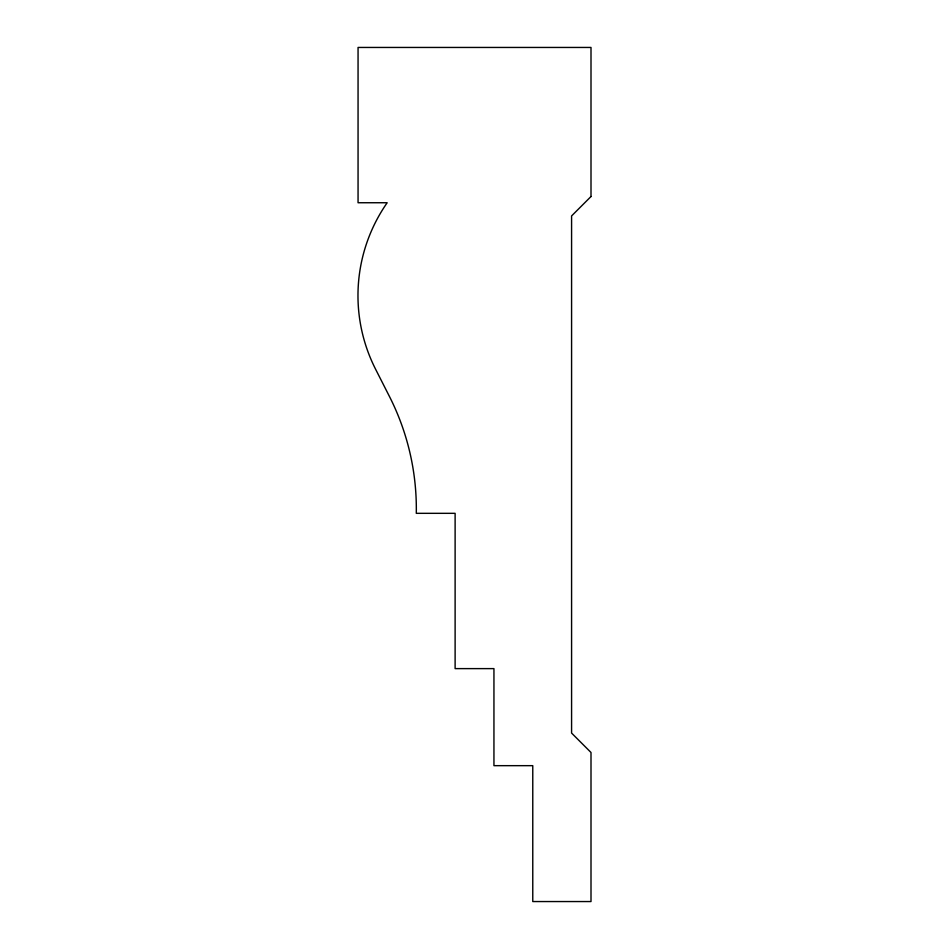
<?xml version="1.0" encoding="UTF-8"?>
<svg xmlns="http://www.w3.org/2000/svg" width="949" height="949" viewBox="0 0 949 949"><rect width="100%" height="100%" fill="white"/><g stroke="black" fill="none" stroke-linecap="round" stroke-linejoin="round"><path stroke-width="1.42" d="M591.002 196.514L571.583 215.933L571.583 733.067L591.002 752.486L591.002 901.55L532.769 901.55L532.769 765.665L493.943 765.665L493.943 668.618L455.117 668.618L455.117 513.326L416.291 513.326A248.009 248.009 0 0 0 389.375 396.326L375.626 369.291A162.386 162.386 0 0 1 387.18 202.742L358.058 202.742L358.058 47.45L591.002 47.45L591.002 196.514"/></g></svg>
